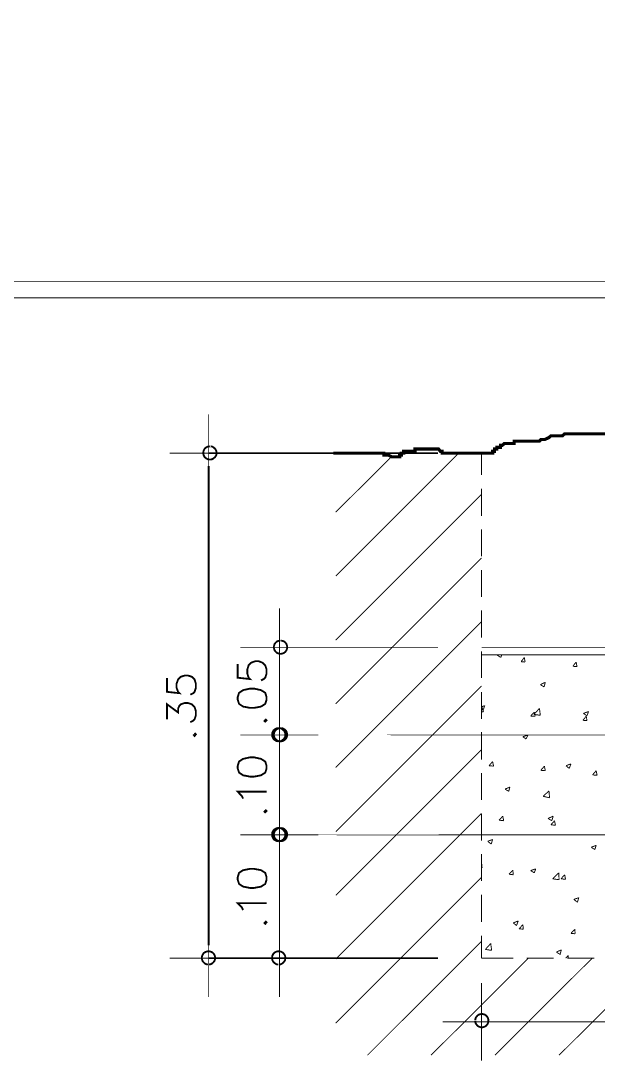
# Model space of a CAD drawing. Header units: millimetres. Extents: x 3240 to 3412, y 1366 to 1426.
# Drawn here: x 3381.17 to 3386.5, y 1377.03 to 1386.64 of the extents above; entities that cross this region are included whole.
import ezdxf

# ---------------------------------------------------------------- set-up
doc = ezdxf.new("R2010")
doc.units = ezdxf.units.MM
doc.layers.add('detalhes', color=1, linetype='Continuous')
doc.layers.add('P', color=7, linetype='Continuous')

# ---------------------------------------------------------------- blocks, each defined once
blk = doc.blocks.new('corte aa')
at = {"layer": 'detalhes'}
for points, const_width in [([(-41.894, 33.882), (-41.894, 30.283), (-41.894, 33.882), (-41.894, 30.283), (-41.894, 33.882), (-41.894, 30.283), (-41.894, 33.882), (-41.894, 30.283), (-41.894, 33.882)], 0.085), ([(-30.376, 30.283), (-25.72, 30.283), (-25.72, 30.124), (-25.332, 30.124), (-24.996, 29.948), (-24.273, 29.948), (-24.273, 30.124), (-24.114, 30.124), (-24.114, 30.283), (-23.903, 30.283), (-23.903, 30.46), (-22.844, 30.46), (-22.844, 30.671), (-20.675, 30.671), (-20.516, 30.46), (-20.34, 30.46), (-20.34, 30.283), (-15.683, 30.283), (-15.683, 30.46), (-15.507, 30.46), (-15.507, 30.671), (-15.295, 30.671), (-15.295, 30.83), (-14.96, 30.83), (-14.96, 31.006), (-14.801, 31.006), (-14.589, 31.183), (-13.69, 31.183), (-13.69, 31.394), (-11.362, 31.394), (-11.203, 31.553), (-10.85, 31.553), (-10.48, 31.73), (-10.303, 31.888), (-9.245, 31.888), (-9.033, 32.065), (-3.495, 32.065)], 0.296), ([(-41.789, 30.918), (-41.965, 30.901), (-42.071, 30.848), (-42.177, 30.777), (-42.265, 30.707), (-42.318, 30.601), (-42.371, 30.495), (-42.388, 30.371), (-42.388, 30.248), (-42.371, 30.124), (-42.318, 30.019), (-42.265, 29.913), (-42.177, 29.842), (-42.071, 29.772), (-41.965, 29.719), (-41.842, 29.701), (-41.718, 29.701), (-41.595, 29.719), (-41.489, 29.772), (-41.401, 29.842), (-41.312, 29.913), (-41.242, 30.019), (-41.189, 30.124), (-41.171, 30.248), (-41.171, 30.371), (-41.189, 30.495), (-41.242, 30.601), (-41.312, 30.707), (-41.401, 30.777), (-41.489, 30.848), (-41.595, 30.901), (-41.718, 30.918)], 0.169), ([(-45.493, 30.283), (-41.894, 30.283), (-45.493, 30.283), (-41.894, 30.283), (-45.493, 30.283), (-41.894, 30.283), (-45.493, 30.283)], 0.085), ([(-20.728, 30.283), (-41.894, 30.283)], 0.169), ([(-41.894, 26.685), (-41.894, 30.283), (-41.894, 26.685), (-41.894, 30.283), (-41.894, 26.685), (-41.894, 30.283), (-41.894, 26.685), (-41.894, 30.283), (-41.894, 26.685)], 0.085), ([(-38.243, 30.283), (-41.894, 30.283), (-38.243, 30.283), (-41.894, 30.283), (-38.243, 30.283)], 0.085), ([(-30.165, 18.941), (-18.823, 30.283)], 0.085), ([(-30.165, 24.833), (-25.032, 29.948)], 0.085), ([(-16.706, 30.336), (-16.706, 28.255)], 0.085), ([(-41.894, -15.172), (-41.894, 29.101)], 0.169), ([(-16.706, 27.02), (-16.706, 24.48)], 0.085), ([(-30.165, 13.015), (-16.706, 26.473)], 0.085), ([(-16.706, 23.263), (-16.706, 20.758)], 0.085), ([(-30.165, 7.123), (-16.706, 20.599)], 0.085), ([(-16.706, 19.488), (-16.706, 17.001)], 0.085), ([(-20.728, 12.344), (-35.368, 12.344), (-35.368, 8.746), (-35.368, 12.344), (-35.368, 8.746), (-35.368, 12.344), (-35.368, 8.746), (-35.368, 12.344), (-35.368, 8.746), (-35.368, 12.344), (-31.77, 12.344), (-35.368, 12.344), (-31.77, 12.344), (-35.368, 12.344), (-35.368, 15.943), (-35.368, 12.344), (-35.368, 15.943), (-35.368, 12.344), (-35.368, 15.943), (-35.368, 12.344), (-35.368, 15.943), (-35.368, 12.344)], 0.085), ([(-16.706, 15.766), (-16.706, 13.226)], 0.085), ([(-30.165, 1.25), (-16.706, 14.708)], 0.085), ([(-35.262, 12.979), (-35.439, 12.944), (-35.562, 12.909), (-35.65, 12.838), (-35.738, 12.75), (-35.809, 12.662), (-35.844, 12.538), (-35.88, 12.415), (-35.88, 12.292), (-35.844, 12.186), (-35.809, 12.062), (-35.738, 11.974), (-35.65, 11.886), (-35.562, 11.815), (-35.439, 11.78), (-35.333, 11.745), (-35.209, 11.745), (-35.086, 11.78), (-34.962, 11.815), (-34.874, 11.886), (-34.786, 11.974), (-34.715, 12.062), (-34.68, 12.186), (-34.645, 12.292), (-34.645, 12.415), (-34.68, 12.538), (-34.715, 12.662), (-34.786, 12.75), (-34.874, 12.838), (-34.962, 12.909), (-35.086, 12.944), (-35.209, 12.979)], 0.169), ([(-38.966, 12.344), (-35.368, 12.344), (-38.966, 12.344), (-35.368, 12.344), (-38.966, 12.344), (-35.368, 12.344), (-38.966, 12.344)], 0.085), ([(-16.706, 12.344), (16.667, 12.344)], 0.085), ([(-16.706, 11.992), (-16.706, 9.505)], 0.085), ([(-16.706, 11.657), (16.667, 11.657)], 0.085), ([(-15.26, 11.621), (-15.136, 11.657)], 0.085), ([(-15.26, 11.621), (-14.925, 11.41)], 0.085), ([(-14.925, 11.41), (-14.836, 11.657)], 0.085), ([(-39.213, 10.81), (-39.213, 9.54), (-38.084, 9.416), (-38.208, 9.54), (-38.331, 9.928), (-38.331, 10.298), (-38.208, 10.686), (-37.961, 10.933), (-37.573, 11.074), (-37.308, 11.074), (-36.938, 10.933), (-36.673, 10.686), (-36.55, 10.298), (-36.55, 9.928), (-36.673, 9.54), (-36.814, 9.416), (-37.061, 9.293)], 0.169), ([(-35.368, 5.43), (-35.368, 11.11)], 0.085), ([(-13.055, 11.022), (-12.755, 11.41)], 0.085), ([(-13.055, 11.022), (-12.684, 10.986)], 0.085), ([(-12.684, 10.986), (-12.755, 11.41)], 0.085), ([(-8.275, 10.598), (-7.975, 10.986)], 0.085), ([(-8.275, 10.598), (-7.887, 10.563)], 0.085), ([(-7.887, 10.563), (-7.975, 10.986)], 0.085), ([(-45.74, 9.505), (-45.74, 8.235), (-44.593, 8.111), (-44.717, 8.235), (-44.858, 8.605), (-44.858, 8.993), (-44.717, 9.381), (-44.47, 9.628), (-44.082, 9.752), (-43.835, 9.752), (-43.447, 9.628), (-43.2, 9.381), (-43.076, 8.993), (-43.076, 8.605), (-43.2, 8.235), (-43.323, 8.111), (-43.588, 7.97)], 0.169), ([(-30.165, -4.677), (-16.706, 8.781)], 0.085), ([(-11.273, 8.905), (-10.815, 9.117)], 0.085), ([(-11.273, 8.905), (-10.938, 8.693)], 0.085), ([(-10.938, 8.693), (-10.815, 9.117)], 0.085), ([(-39.213, 7.511), (-39.09, 7.123), (-38.719, 6.876), (-38.084, 6.753), (-37.696, 6.753), (-37.061, 6.876), (-36.673, 7.123), (-36.55, 7.511), (-36.55, 7.758), (-36.673, 8.146), (-37.061, 8.393), (-37.696, 8.534), (-38.084, 8.534), (-38.719, 8.393), (-39.09, 8.146), (-39.213, 7.758), (-39.213, 7.511)], 0.169), ([(-35.368, 7.847), (-35.368, 4.248), (-35.368, 7.847), (-35.368, 4.248), (-35.368, 7.847), (-35.368, 4.248), (-35.368, 7.847), (-35.368, 4.248), (-35.368, 7.847)], 0.085), ([(-35.368, 7.847), (-35.368, 4.248), (-35.368, 7.847), (-35.368, 4.248), (-35.368, 7.847), (-35.368, 4.248), (-35.368, 7.847), (-35.368, 4.248), (-35.368, 7.847)], 0.085), ([(-16.706, 8.235), (-16.706, 5.73)], 0.085), ([(-45.74, 5.695), (-45.74, 7.088), (-44.717, 6.33), (-44.717, 6.7), (-44.593, 6.965), (-44.47, 7.088), (-44.082, 7.212), (-43.835, 7.212), (-43.447, 7.088), (-43.2, 6.841), (-43.076, 6.453), (-43.076, 6.065), (-43.2, 5.695), (-43.323, 5.571), (-43.588, 5.43)], 0.169), ([(-16.706, 6.841), (-16.442, 6.965)], 0.085), ([(-16.706, 6.7), (-16.618, 6.788)], 0.085), ([(-16.53, 6.365), (-16.618, 6.788)], 0.085), ([(-16.565, 6.541), (-16.406, 6.965)], 0.085), ([(-11.873, 6.153), (-11.362, 6.7)], 0.085), ([(-11.273, 6.065), (-11.362, 6.7)], 0.085), ([(-36.814, 5.606), (-36.673, 5.483), (-36.55, 5.606), (-36.673, 5.73)], 0.169), ([(-16.706, 6.665), (-16.565, 6.541)], 0.085), ([(-16.706, 6.418), (-16.53, 6.365)], 0.085), ([(-12.173, 5.994), (-11.838, 6.365)], 0.085), ([(-12.173, 5.994), (-11.75, 5.994)], 0.085), ([(-11.873, 6.153), (-11.273, 6.065)], 0.085), ([(-11.75, 5.994), (-11.838, 6.365)], 0.085), ([(-7.34, 5.606), (-7.04, 5.994)], 0.085), ([(-7.305, 6.241), (-6.828, 6.418)], 0.085), ([(-7.305, 6.241), (-6.969, 6.03)], 0.085), ([(-6.969, 5.571), (-7.04, 5.994)], 0.085), ([(-6.969, 6.03), (-6.828, 6.418)], 0.085), ([(-35.439, 3.666), (-35.245, 3.684), (-35.139, 3.737), (-35.051, 3.807), (-34.962, 3.878), (-34.892, 3.984), (-34.839, 4.089), (-34.821, 4.213), (-34.821, 4.336), (-34.839, 4.46), (-34.892, 4.566), (-34.962, 4.672), (-35.051, 4.742), (-35.139, 4.813), (-35.245, 4.866), (-35.368, 4.883), (-35.492, 4.883), (-35.615, 4.866), (-35.721, 4.813), (-35.827, 4.742), (-35.915, 4.672), (-35.968, 4.566), (-36.021, 4.46), (-36.038, 4.336), (-36.038, 4.213), (-36.021, 4.089), (-35.968, 3.984), (-35.915, 3.878), (-35.827, 3.807), (-35.721, 3.737), (-35.615, 3.684), (-35.492, 3.666)], 0.169), ([(-35.262, 4.883), (-35.439, 4.866), (-35.562, 4.813), (-35.65, 4.742), (-35.738, 4.672), (-35.809, 4.566), (-35.844, 4.46), (-35.88, 4.336), (-35.88, 4.213), (-35.844, 4.089), (-35.809, 3.984), (-35.738, 3.878), (-35.65, 3.807), (-35.562, 3.737), (-35.439, 3.684), (-35.333, 3.666), (-35.209, 3.666), (-35.086, 3.684), (-34.962, 3.737), (-34.874, 3.807), (-34.786, 3.878), (-34.715, 3.984), (-34.68, 4.089), (-34.645, 4.213), (-34.645, 4.336), (-34.68, 4.46), (-34.715, 4.566), (-34.786, 4.672), (-34.874, 4.742), (-34.962, 4.813), (-35.086, 4.866), (-35.209, 4.883)], 0.169), ([(-7.34, 5.606), (-6.969, 5.571)], 0.085), ([(-43.323, 4.301), (-43.2, 4.16), (-43.076, 4.301), (-43.2, 4.425)], 0.169), ([(-38.966, 4.248), (-35.368, 4.248), (-38.966, 4.248), (-35.368, 4.248), (-38.966, 4.248)], 0.085), ([(-38.966, 4.248), (-35.368, 4.248), (-38.966, 4.248), (-35.368, 4.248), (-38.966, 4.248), (-35.368, 4.248), (-38.966, 4.248)], 0.085), ([(-35.368, 0.65), (-35.368, 4.248), (-35.368, 0.65), (-35.368, 4.248), (-35.368, 0.65), (-35.368, 4.248), (-35.368, 0.65), (-35.368, 4.248), (-35.368, 0.65)], 0.085), ([(-31.77, 4.248), (-35.368, 4.248), (-31.77, 4.248), (-35.368, 4.248), (-31.77, 4.248), (-35.368, 4.248), (-31.77, 4.248)], 0.085), ([(-35.368, 0.65), (-35.368, 4.248), (-35.368, 0.65), (-35.368, 4.248), (-35.368, 0.65), (-35.368, 4.248), (-35.368, 0.65), (-35.368, 4.248), (-35.368, 0.65)], 0.085), ([(-31.77, 4.248), (-35.368, 4.248), (-31.77, 4.248), (-35.368, 4.248), (-31.77, 4.248)], 0.085), ([(-35.368, 4.248), (-3.653, 4.248), (-35.368, 4.248)], 0.085), ([(-16.706, 4.513), (-16.706, 1.973)], 0.085), ([(-12.896, 4.089), (-12.42, 4.248)], 0.085), ([(-12.896, 4.089), (-12.596, 3.878)], 0.085), ([(-12.596, 3.878), (-12.42, 4.248)], 0.085), ([(-35.368, -3.742), (-35.368, 3.066)], 0.085), ([(-30.165, -10.568), (-16.706, 2.89)], 0.085), ([(-39.213, 1.161), (-39.09, 0.773), (-38.719, 0.526), (-38.084, 0.403), (-37.696, 0.403), (-37.061, 0.526), (-36.673, 0.773), (-36.55, 1.161), (-36.55, 1.408), (-36.673, 1.796), (-37.061, 2.043), (-37.696, 2.184), (-38.084, 2.184), (-38.719, 2.043), (-39.09, 1.796), (-39.213, 1.408), (-39.213, 1.161)], 0.169), ([(-16.018, 1.408), (-15.683, 1.796)], 0.085), ([(-16.018, 1.408), (-15.595, 1.373)], 0.085), ([(-15.595, 1.373), (-15.683, 1.796)], 0.085), ([(-11.238, 0.985), (-10.903, 1.373)], 0.085), ([(-11.238, 0.985), (-10.815, 0.95)], 0.085), ([(-10.815, 0.95), (-10.903, 1.373)], 0.085), ([(-8.91, 1.408), (-8.451, 1.585)], 0.085), ([(-8.91, 1.408), (-8.61, 1.161)], 0.085), ([(-8.61, 1.161), (-8.451, 1.585)], 0.085), ([(-6.458, 0.562), (-6.123, 0.95)], 0.085), ([(-6.035, 0.526), (-6.123, 0.95)], 0.085), ([(-16.706, 0.738), (-16.706, -1.767)], 0.085), ([(-6.458, 0.562), (-6.035, 0.526)], 0.085), ([(-38.719, -1.626), (-38.843, -1.379), (-39.213, -0.991), (-36.55, -0.991)], 0.169), ([(-14.537, -0.744), (-14.078, -0.567)], 0.085), ([(-14.537, -0.744), (-14.201, -0.955)], 0.085), ([(-14.201, -0.955), (-14.078, -0.567)], 0.085), ([(-11.026, -1.414), (-10.48, -0.92)], 0.085), ([(-10.427, -1.555), (-10.48, -0.92)], 0.085), ([(-35.368, -1.379), (-35.368, -4.977), (-35.368, -1.379), (-35.368, -4.977), (-35.368, -1.379), (-35.368, -4.977), (-35.368, -1.379), (-35.368, -4.977), (-35.368, -1.379)], 0.085), ([(-35.368, -1.379), (-35.368, -4.977), (-35.368, -1.379), (-35.368, -4.977), (-35.368, -1.379), (-35.368, -4.977), (-35.368, -1.379), (-35.368, -4.977), (-35.368, -1.379)], 0.085), ([(-11.026, -1.414), (-10.427, -1.555)], 0.085), ([(-36.814, -2.772), (-36.673, -2.896), (-36.55, -2.772), (-36.673, -2.649)], 0.169), ([(-30.165, -16.442), (-16.706, -2.984)], 0.085), ([(-16.706, -3.037), (-16.706, -5.524)], 0.085), ([(-15.083, -3.619), (-14.748, -3.248)], 0.085), ([(-15.083, -3.619), (-14.66, -3.672)], 0.085), ([(-14.66, -3.672), (-14.748, -3.248)], 0.085), ([(-10.568, -3.46), (-10.092, -3.248)], 0.085), ([(-10.568, -3.46), (-10.215, -3.672)], 0.085), ([(-10.303, -4.042), (-9.968, -3.672)], 0.085), ([(-10.215, -3.672), (-10.092, -3.248)], 0.085), ([(-9.88, -4.095), (-9.968, -3.672)], 0.085), ([(-35.439, -5.577), (-35.245, -5.541), (-35.139, -5.488), (-35.051, -5.436), (-34.962, -5.347), (-34.892, -5.242), (-34.839, -5.136), (-34.821, -5.012), (-34.821, -4.889), (-34.839, -4.765), (-34.892, -4.659), (-34.962, -4.571), (-35.051, -4.483), (-35.139, -4.412), (-35.245, -4.36), (-35.368, -4.342), (-35.492, -4.342), (-35.615, -4.36), (-35.721, -4.412), (-35.827, -4.483), (-35.915, -4.571), (-35.968, -4.659), (-36.021, -4.765), (-36.038, -4.889), (-36.038, -5.012), (-36.021, -5.136), (-35.968, -5.242), (-35.915, -5.347), (-35.827, -5.436), (-35.721, -5.488), (-35.615, -5.541), (-35.492, -5.559)], 0.169), ([(-35.262, -4.342), (-35.439, -4.36), (-35.562, -4.412), (-35.65, -4.483), (-35.738, -4.571), (-35.809, -4.659), (-35.844, -4.765), (-35.88, -4.889), (-35.88, -5.012), (-35.844, -5.136), (-35.809, -5.242), (-35.738, -5.347), (-35.65, -5.436), (-35.562, -5.488), (-35.439, -5.541), (-35.333, -5.559), (-35.209, -5.559), (-35.086, -5.541), (-34.962, -5.488), (-34.874, -5.436), (-34.786, -5.347), (-34.715, -5.242), (-34.68, -5.136), (-34.645, -5.012), (-34.645, -4.889), (-34.68, -4.765), (-34.715, -4.659), (-34.786, -4.571), (-34.874, -4.483), (-34.962, -4.412), (-35.086, -4.36), (-35.209, -4.342)], 0.169), ([(-10.303, -4.042), (-9.88, -4.095)], 0.085), ([(-38.966, -4.977), (-35.368, -4.977), (-38.966, -4.977), (-35.368, -4.977), (-38.966, -4.977), (-35.368, -4.977), (-38.966, -4.977)], 0.085), ([(-38.966, -4.977), (-35.368, -4.977), (-38.966, -4.977), (-35.368, -4.977), (-38.966, -4.977)], 0.085), ([(-35.368, -8.575), (-35.368, -4.977), (-35.368, -8.575), (-35.368, -4.977), (-35.368, -8.575), (-35.368, -4.977), (-35.368, -8.575), (-35.368, -4.977), (-35.368, -8.575)], 0.085), ([(-31.77, -4.977), (-35.368, -4.977), (-31.77, -4.977), (-35.368, -4.977), (-31.77, -4.977)], 0.085), ([(-35.368, -8.575), (-35.368, -4.977), (-35.368, -8.575), (-35.368, -4.977), (-35.368, -8.575), (-35.368, -4.977), (-35.368, -8.575), (-35.368, -4.977), (-35.368, -8.575)], 0.085), ([(-31.77, -4.977), (-35.368, -4.977), (-31.77, -4.977), (-35.368, -4.977), (-31.77, -4.977), (-35.368, -4.977), (-31.77, -4.977)], 0.085), ([(-35.368, -4.977), (-4.006, -4.977), (-35.368, -4.977)], 0.085), ([(-16.142, -5.577), (-15.683, -5.4)], 0.085), ([(-16.142, -5.577), (-15.807, -5.824)], 0.085), ([(-15.807, -5.824), (-15.683, -5.4)], 0.085), ([(-35.368, -15.172), (-35.368, -6.159)], 0.085), ([(-16.706, -6.758), (-16.706, -9.246)], 0.085), ([(-6.581, -6.123), (-6.123, -5.947)], 0.085), ([(-6.581, -6.123), (-6.246, -6.335)], 0.085), ([(-6.246, -6.335), (-6.123, -5.947)], 0.085), ([(-16.653, -8.028), (-16.706, -7.517)], 0.085), ([(-39.213, -9.122), (-39.09, -9.51), (-38.719, -9.757), (-38.084, -9.881), (-37.696, -9.881), (-37.061, -9.757), (-36.673, -9.51), (-36.55, -9.122), (-36.55, -8.875), (-36.673, -8.487), (-37.061, -8.24), (-37.696, -8.117), (-38.084, -8.117), (-38.719, -8.24), (-39.09, -8.487), (-39.213, -8.875), (-39.213, -9.122)], 0.169), ([(-14.166, -8.611), (-13.813, -8.24)], 0.085), ([(-14.166, -8.611), (-13.778, -8.663)], 0.085), ([(-13.778, -8.663), (-13.813, -8.24)], 0.085), ([(-12.173, -8.275), (-11.697, -8.117)], 0.085), ([(-12.173, -8.275), (-11.838, -8.487)], 0.085), ([(-11.838, -8.487), (-11.697, -8.117)], 0.085), ([(-10.144, -9.034), (-9.58, -8.487)], 0.085), ([(-9.545, -9.122), (-9.58, -8.487)], 0.085), ([(-9.368, -9.034), (-9.033, -8.663)], 0.085), ([(-8.945, -9.087), (-9.033, -8.663)], 0.085), ([(-30.165, -22.369), (-16.706, -8.91)], 0.085), ([(-10.144, -9.034), (-9.545, -9.122)], 0.085), ([(-9.368, -9.034), (-8.945, -9.087)], 0.085), ([(-16.706, -10.516), (-16.706, -13.02)], 0.085), ([(-38.719, -11.927), (-38.843, -11.662), (-39.213, -11.292), (-36.55, -11.292)], 0.169), ([(-8.187, -10.939), (-7.728, -10.78)], 0.085), ([(-8.187, -10.939), (-7.851, -11.203)], 0.085), ([(-7.851, -11.203), (-7.728, -10.78)], 0.085), ([(-41.894, -12.773), (-41.894, -16.372), (-41.894, -12.773), (-41.894, -16.372), (-41.894, -12.773), (-41.894, -16.372), (-41.894, -12.773), (-41.894, -16.372), (-41.894, -12.773)], 0.085), ([(-20.728, -16.372), (-35.368, -16.372), (-35.368, -12.773), (-35.368, -16.372), (-35.368, -12.773), (-35.368, -16.372), (-35.368, -12.773), (-35.368, -16.372), (-35.368, -12.773), (-35.368, -16.372), (-38.966, -16.372), (-35.368, -16.372), (-38.966, -16.372), (-35.368, -16.372), (-35.368, -19.97), (-35.368, -16.372), (-35.368, -19.97), (-35.368, -16.372), (-35.368, -19.97), (-35.368, -16.372), (-35.368, -19.97), (-35.368, -16.372)], 0.085), ([(-36.814, -13.056), (-36.673, -13.197), (-36.55, -13.056), (-36.673, -12.932)], 0.169), ([(-13.778, -13.108), (-13.319, -12.932)], 0.085), ([(-13.778, -13.108), (-13.478, -13.355)], 0.085), ([(-13.478, -13.355), (-13.319, -12.932)], 0.085), ([(-13.231, -13.655), (-12.896, -13.267)], 0.085), ([(-12.843, -13.691), (-12.896, -13.267)], 0.085), ([(-16.706, -14.29), (-16.706, -16.372)], 0.085), ([(-13.231, -13.655), (-12.843, -13.691)], 0.085), ([(-8.451, -14.079), (-8.098, -13.691)], 0.085), ([(-8.451, -14.079), (-8.063, -14.114)], 0.085), ([(-8.063, -14.114), (-8.098, -13.691)], 0.085), ([(-27.237, -25.332), (-16.706, -14.802)], 0.085), ([(-16.353, -15.56), (-15.859, -15.013)], 0.085), ([(-15.771, -15.648), (-15.859, -15.013)], 0.085), ([(-45.493, -16.372), (-41.894, -16.372), (-45.493, -16.372), (-41.894, -16.372), (-45.493, -16.372)], 0.085), ([(-41.912, -16.954), (-41.736, -16.936), (-41.612, -16.883), (-41.524, -16.813), (-41.436, -16.724), (-41.365, -16.636), (-41.33, -16.53), (-41.295, -16.407), (-41.295, -16.283), (-41.33, -16.16), (-41.365, -16.054), (-41.436, -15.948), (-41.524, -15.86), (-41.612, -15.807), (-41.736, -15.754), (-41.842, -15.737), (-41.965, -15.737), (-42.088, -15.754), (-42.212, -15.807), (-42.3, -15.86), (-42.388, -15.948), (-42.459, -16.054), (-42.494, -16.16), (-42.529, -16.283), (-42.529, -16.407), (-42.494, -16.53), (-42.459, -16.636), (-42.388, -16.724), (-42.3, -16.813), (-42.212, -16.883), (-42.088, -16.936), (-41.965, -16.954)], 0.169), ([(-20.728, -16.372), (-41.894, -16.372)], 0.169), ([(-41.894, -19.97), (-41.894, -16.372), (-41.894, -19.97), (-41.894, -16.372), (-41.894, -19.97), (-41.894, -16.372), (-41.894, -19.97), (-41.894, -16.372), (-41.894, -19.97)], 0.085), ([(-38.243, -16.372), (-41.894, -16.372), (-38.243, -16.372), (-41.894, -16.372), (-38.243, -16.372), (-41.894, -16.372), (-38.243, -16.372)], 0.085), ([(-35.439, -16.954), (-35.245, -16.936), (-35.139, -16.883), (-35.051, -16.813), (-34.962, -16.724), (-34.892, -16.636), (-34.839, -16.53), (-34.821, -16.407), (-34.821, -16.283), (-34.839, -16.16), (-34.892, -16.054), (-34.962, -15.948), (-35.051, -15.86), (-35.139, -15.807), (-35.245, -15.754), (-35.368, -15.737), (-35.492, -15.737), (-35.615, -15.754), (-35.721, -15.807), (-35.827, -15.86), (-35.915, -15.948), (-35.968, -16.054), (-36.021, -16.16), (-36.038, -16.283), (-36.038, -16.407), (-36.021, -16.53), (-35.968, -16.636), (-35.915, -16.724), (-35.827, -16.813), (-35.721, -16.883), (-35.615, -16.936), (-35.492, -16.954)], 0.169), ([(-31.77, -16.372), (-35.368, -16.372), (-31.77, -16.372), (-35.368, -16.372), (-31.77, -16.372), (-35.368, -16.372), (-31.77, -16.372)], 0.085), ([(-21.363, -25.332), (-12.385, -16.372)], 0.085), ([(-16.706, -16.372), (-13.778, -16.372)], 0.085), ([(-16.353, -15.56), (-15.771, -15.648)], 0.085), ([(-15.471, -25.332), (-6.493, -16.372)], 0.085), ([(-12.543, -16.372), (-10.056, -16.372)], 0.085), ([(-9.792, -15.807), (-9.333, -15.596)], 0.085), ([(-9.792, -15.807), (-9.457, -16.019), (-9.333, -15.596)], 0.085), ([(-9.545, -25.332), (-0.567, -16.372)], 0.085), ([(-8.945, -16.372), (-8.698, -16.107)], 0.085), ([(-8.786, -16.372), (-6.282, -16.372)], 0.085), ([(-8.698, -16.372), (-8.698, -16.107)], 0.085), ([(-16.706, -18.647), (-16.706, -22.245), (-16.706, -18.647), (-16.706, -22.245), (-16.706, -18.647)], 0.085), ([(-16.706, -20.34), (-16.706, -22.245)], 0.085), ([(-17.288, -22.14), (-17.271, -22.316), (-17.218, -22.439), (-17.147, -22.528), (-17.077, -22.616), (-16.971, -22.686), (-16.865, -22.722), (-16.741, -22.757), (-16.618, -22.757), (-16.494, -22.722), (-16.389, -22.686), (-16.283, -22.616), (-16.212, -22.528), (-16.142, -22.439), (-16.089, -22.316), (-16.071, -22.21), (-16.071, -22.087), (-16.089, -21.963), (-16.142, -21.84), (-16.212, -21.752), (-16.283, -21.663), (-16.389, -21.593), (-16.494, -21.557), (-16.618, -21.522), (-16.741, -21.522), (-16.865, -21.557), (-16.971, -21.593), (-17.077, -21.663), (-17.147, -21.752), (-17.218, -21.84), (-17.271, -21.963), (-17.288, -22.087)], 0.169), ([(-20.304, -22.245), (-16.706, -22.245), (-20.304, -22.245), (-16.706, -22.245), (-20.304, -22.245), (-16.706, -22.245), (-20.304, -22.245), (-16.706, -22.245), (-20.304, -22.245)], 0.085), ([(-13.108, -22.245), (-16.706, -22.245), (-13.108, -22.245), (-16.706, -22.245), (-13.108, -22.245), (-16.706, -22.245), (-13.108, -22.245), (-16.706, -22.245), (-13.108, -22.245)], 0.085), ([(-16.706, -25.844), (-16.706, -22.245), (-16.706, -25.844), (-16.706, -22.245), (-16.706, -25.844), (-16.706, -22.245), (-16.706, -25.844)], 0.085), ([(-15.507, -22.245), (15.467, -22.245)], 0.085)]:
    blk.add_lwpolyline(points, dxfattribs=dict(at, const_width=const_width))

msp = doc.modelspace()

# ---------------------------------------------------------------- linework, layer by layer
at = {"layer": 'P', "const_width": 0.0085}
for points in [[(3333.3759, 1419.7588), (3333.3759, 1384.0806), (3388.277, 1384.0806), (3388.277, 1419.7588)], [(3333.5241, 1419.7588), (3333.5241, 1384.2323), (3388.1288, 1384.2323), (3388.1288, 1419.7588)]]:
    msp.add_lwpolyline(points, dxfattribs=at)

# ---------------------------------------------------------------- block references
at = {"xscale": 0.1, "yscale": 0.1, "zscale": 0.1}
msp.add_blockref('corte aa', (3387.0901, 1379.6164), dxfattribs=at)

doc.saveas('drawing.dxf')
